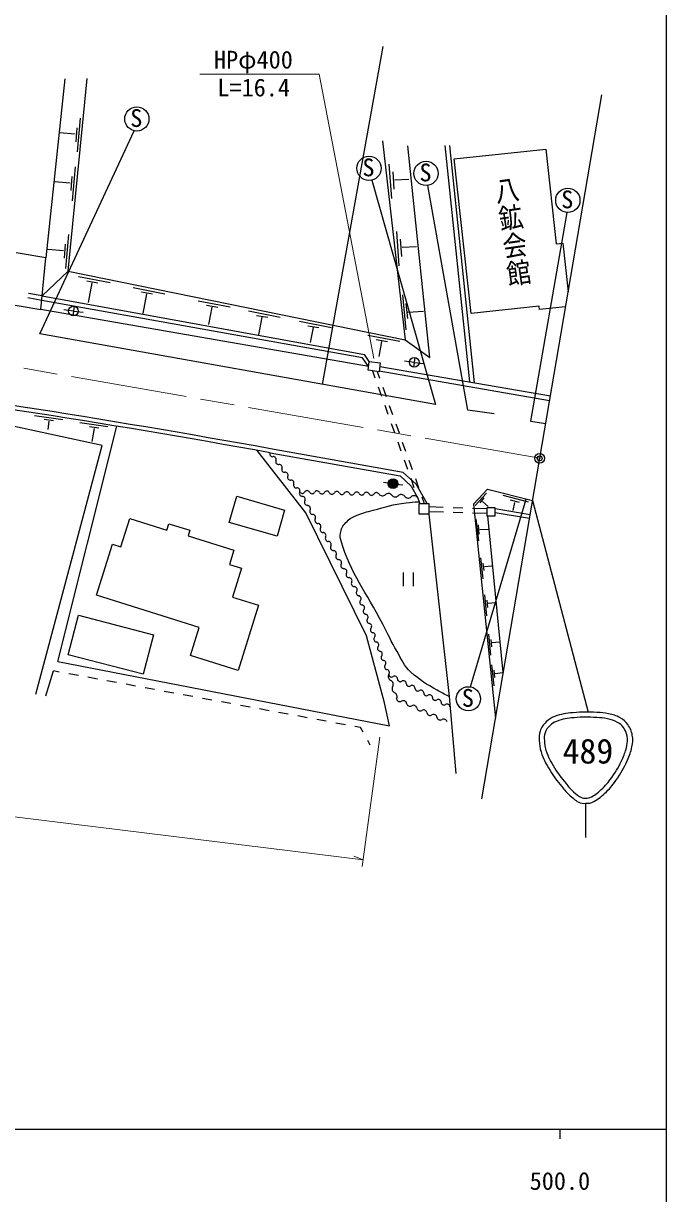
# Model space of a CAD drawing. Units: millimetres, scale not verified. Extents: x 40000 to 680000, y 20000 to 380000.
# Drawn here: x 512680 to 579000, y 198357 to 319063 of the extents above; entities that cross this region are included whole.
import ezdxf
from ezdxf.enums import TextEntityAlignment as Align

# ---------------------------------------------------------------- set-up
doc = ezdxf.new("R2010")
doc.units = ezdxf.units.MM
doc.header["$LTSCALE"] = 1000
doc.header["$PDMODE"] = 32
doc.header["$PDSIZE"] = 500
doc.linetypes.add('CHAIN', pattern=[18.5, 12, -1.5, 3.5, -1.5])
for name, color, linetype, lineweight in [('M-BGD', 7, 'Continuous', 25), ('M-BMK', 2, 'CHAIN', 13), ('M-BMK-SRVR', 3, 'Continuous', 25), ('M-STR-HTXT', 7, 'Continuous', 13), ('M-STR-STRC', 7, 'Continuous', 25), ('M-TTL-BAND', 7, 'Continuous', 25)]:
    doc.layers.add(name, color=color, linetype=linetype, lineweight=lineweight)
doc.layers.add('M-OTRS', color=6, linetype='Continuous')
doc.styles.add('@ＭＳ ゴシック', font='')
doc.styles.add('ＭＳ ゴシック', font='')
doc.styles.get('@ＭＳ ゴシック').set_extended_font_data('@MS Gothic')
doc.styles.get('ＭＳ ゴシック').set_extended_font_data('MS Gothic')

msp = doc.modelspace()

# ---------------------------------------------------------------- linework, layer by layer
at = {"layer": 'M-BGD'}
for p, q in [((516944, 313357), (514986, 294891)), ((517280, 293492), (519261, 313374)), ((518241, 305808), (518557, 309283)), ((514377, 287033), (524090, 307992)), ((518182, 308300), (518073, 306849)), ((518003, 307629), (516403, 307762)), ((549713, 306958), (552037, 286434)), ((554600, 284609), (552323, 306420)), ((556123, 306459), (558663, 282090)), ((559192, 281999), (556664, 306463)), ((557111, 305088), (566562, 306107)), ((566562, 306107), (567616, 296336)), ((517740, 300776), (518055, 304252)), ((550656, 300988), (550393, 304532)), ((558833, 289123), (557111, 305088)), ((517681, 303269), (517572, 301818)), ((550759, 303760), (550892, 301958)), ((550946, 302933), (552421, 303003)), ((517502, 302598), (515902, 302731)), ((548620, 302905), (555176, 279741)), ((558523, 279183), (554365, 302352)), ((568729, 299568), (564972, 278049)), ((517044, 293798), (517360, 297274)), ((551442, 294046), (551179, 297590)), ((472068, 296846), (514494, 289537)), ((516806, 295620), (515207, 295752)), ((516986, 296291), (516877, 294840)), ((551545, 296817), (551678, 295015)), ((551733, 295990), (553207, 296061)), ((567616, 296336), (568302, 296410)), ((568302, 296410), (568846, 291366)), ((514986, 294891), (511949, 295382)), ((514494, 289537), (514986, 294891)), ((514623, 290946), (517280, 293492)), ((517280, 293492), (552037, 286434)), ((518354, 292971), (521642, 292327)), ((519208, 292503), (520363, 292313)), ((519749, 292308), (519372, 290270)), ((514623, 290946), (513219, 291208)), ((514623, 290946), (547843, 284914)), ((523987, 291827), (527275, 291183)), ((524841, 291359), (525996, 291169)), ((525382, 291164), (525005, 289126)), ((552152, 287459), (551796, 291062)), ((514581, 290486), (513125, 290745)), ((547656, 284571), (514581, 290486)), ((517905, 289887), (517776, 288895)), ((530711, 290461), (533999, 289818)), ((531565, 289993), (532719, 289804)), ((532106, 289798), (531772, 287994)), ((552324, 288615), (552164, 290167)), ((565846, 289879), (558833, 289123)), ((565882, 289544), (565846, 289879)), ((568586, 289835), (565882, 289544)), ((548273, 283661), (514494, 289537)), ((517841, 289391), (516849, 289520)), ((517841, 289391), (518832, 289261)), ((535873, 289413), (539162, 288769)), ((536728, 288945), (537882, 288755)), ((537268, 288750), (536934, 286945)), ((552336, 289260), (553943, 289395)), ((541150, 288342), (544438, 287698)), ((542004, 287874), (543158, 287684)), ((542545, 287679), (542259, 286135)), ((555176, 279741), (514377, 287033)), ((548203, 286920), (551492, 286276)), ((549058, 286452), (550212, 286262)), ((549598, 286257), (549313, 284713)), ((552037, 286434), (554600, 284609)), ((548343, 284202), (547843, 284914)), ((548273, 283661), (547656, 284571)), ((548224, 283286), (548343, 284202)), ((548343, 284202), (549479, 284054)), ((549479, 284054), (549359, 283137)), ((549431, 283687), (567019, 280645)), ((552979, 284099), (551987, 284228)), ((553043, 284594), (552914, 283603)), ((552979, 284099), (553970, 283969)), ((549359, 283137), (548224, 283286)), ((548673, 283227), (548929, 282508)), ((549162, 283163), (549406, 282479)), ((566929, 280116), (549367, 283200)), ((549264, 281566), (549599, 280624)), ((549741, 281537), (550076, 280595)), ((520813, 275533), (505574, 278834)), ((549934, 279682), (550269, 278740)), ((550411, 279652), (550746, 278710)), ((561208, 278780), (558523, 279183)), ((513830, 278632), (516732, 278211)), ((514828, 278242), (515796, 278102)), ((515312, 278024), (515195, 277173)), ((518488, 277890), (521390, 277469)), ((550605, 277798), (550940, 276855)), ((551082, 277768), (551417, 276826)), ((564972, 278049), (566533, 277792)), ((516231, 253251), (522299, 277521)), ((519486, 277500), (520454, 277359)), ((519970, 277281), (519722, 275937)), ((513945, 249873), (520813, 275533)), ((551275, 275913), (551610, 274971)), ((551752, 275884), (552087, 274942)), ((541806, 268574), (536787, 275017)), ((538112, 274776), (551536, 272387)), ((551841, 272732), (538171, 275185)), ((551945, 274029), (552281, 273087)), ((552422, 274000), (552758, 273057)), ((550797, 271583), (549803, 271698)), ((552616, 272145), (552951, 271202)), ((553093, 272115), (553428, 271173)), ((550797, 271583), (551790, 271468)), ((560544, 271019), (559093, 269468)), ((560426, 270622), (559264, 269327)), ((560544, 271019), (565177, 269835)), ((562119, 270403), (564733, 269701)), ((533908, 267575), (534687, 270283)), ((534687, 270283), (539610, 268867)), ((553286, 270260), (553542, 269542)), ((553492, 269541), (554486, 269552)), ((553504, 268440), (553492, 269541)), ((553763, 270231), (554007, 269547)), ((554486, 269552), (554498, 268451)), ((554490, 269215), (555978, 269164)), ((558777, 250629), (564521, 270003)), ((559093, 269468), (561355, 247412)), ((560169, 270111), (559760, 269608)), ((560023, 269743), (560609, 269248)), ((562868, 269919), (563789, 269685)), ((563313, 269639), (563141, 268804)), ((522732, 265060), (523649, 267983)), ((523649, 267983), (527476, 266783)), ((539610, 268867), (538831, 266158)), ((548047, 255897), (541806, 268574)), ((554498, 268451), (553504, 268440)), ((554495, 268724), (555980, 268679)), ((556977, 269130), (557977, 269096)), ((556980, 268649), (557980, 268619)), ((558976, 269062), (560465, 269012)), ((558979, 268589), (560465, 268545)), ((560465, 269099), (560465, 268283)), ((561323, 269099), (560465, 269099)), ((560465, 268283), (561323, 268283)), ((562155, 252104), (560572, 268283)), ((561323, 268283), (561323, 269099)), ((561323, 269011), (564931, 268391)), ((561323, 268605), (564866, 268014)), ((527476, 266783), (527685, 267452)), ((527685, 267452), (529841, 266776)), ((529841, 266776), (529659, 266194)), ((538831, 266158), (533908, 267575)), ((559341, 267947), (559590, 265695)), ((559559, 267354), (559653, 266365)), ((559736, 266844), (560589, 266901)), ((529659, 266194), (534373, 264716)), ((520204, 260070), (521855, 265335)), ((521855, 265335), (522732, 265060)), ((534373, 264716), (533917, 263263)), ((533917, 263263), (535164, 262872)), ((559825, 263937), (560051, 261761)), ((560069, 263392), (560139, 262626)), ((535164, 262872), (534227, 259884)), ((551848, 262427), (551848, 261027)), ((552898, 261027), (552898, 262427)), ((560208, 263056), (560978, 263128)), ((530809, 256745), (520204, 260070)), ((534227, 259884), (536924, 259039)), ((560216, 260127), (560442, 257951)), ((560460, 259582), (560530, 258816)), ((536924, 259039), (534812, 252305)), ((560599, 259246), (561369, 259318)), ((517304, 253946), (518365, 258007)), ((518365, 258007), (526093, 255988)), ((526093, 255988), (525032, 251927)), ((529900, 253845), (530809, 256745)), ((549903, 248985), (548047, 255897)), ((560632, 256071), (560858, 253894)), ((560876, 255525), (560946, 254759)), ((561015, 255189), (561785, 255262)), ((525032, 251927), (517304, 253946)), ((534812, 252305), (529900, 253845)), ((516231, 253251), (550416, 246615)), ((560957, 252901), (561183, 250724)), ((561201, 252356), (561271, 251589)), ((514985, 249688), (515792, 252268)), ((516379, 252160), (515792, 252268)), ((518346, 251797), (517362, 251979)), ((520313, 251434), (519329, 251616)), ((522279, 251072), (521296, 251253)), ((561340, 252019), (562110, 252092)), ((524246, 250709), (523263, 250890)), ((526213, 250346), (525230, 250527)), ((528180, 249983), (527196, 250164)), ((530147, 249620), (529163, 249802)), ((532113, 249257), (531130, 249439)), ((534080, 248894), (533097, 249076)), ((536047, 248532), (535064, 248713)), ((550416, 246615), (549903, 248985)), ((538014, 248169), (537030, 248350)), ((539981, 247806), (538997, 247987)), ((541947, 247443), (540964, 247624)), ((543914, 247080), (542931, 247262)), ((545881, 246717), (544898, 246899)), ((547451, 246428), (546864, 246536)), ((547710, 245957), (547451, 246428)), ((548451, 244611), (548192, 245081))]:
    msp.add_line(p, q, dxfattribs=at)
for points in [[(551536, 272387), (552664, 271335), (553325, 270151)], [(554314, 269550), (553167, 271538), (551841, 272732)], [(554498, 268451), (556567, 249626), (557278, 241687)]]:
    msp.add_lwpolyline(points, dxfattribs=at)
for centre, radius in [((524378, 309208), 1250), ((548314, 304117), 1250), ((554195, 303591), 1250), ((568817, 300815), 1250), ((517841, 289391), 500), ((552979, 284099), 500), ((550797, 271583), 500), ((550797, 271583), 400), ((550797, 271583), 300), ((550797, 271583), 200), ((550797, 271583), 100), ((550797, 271583), 20), ((558565, 249397), 1250)]:
    msp.add_circle(centre, radius, dxfattribs=at)
for centre, radius, start, end in [((373948, -623948), 913594, 79.64828, 82.92809), ((353892, -739814), 1031591, 79.70968, 82.61191), ((538375, 274658), 289, 155.80608, 278.41052), ((538460, 274087), 289, 335.80608, 98.41052), ((538986, 273850), 289, 155.80608, 278.41052), ((539071, 273279), 289, 335.80608, 98.41052), ((539597, 273043), 289, 155.80608, 278.41052), ((539681, 272472), 289, 335.80608, 98.41052), ((540208, 272235), 289, 155.80608, 278.41052), ((540292, 271664), 289, 335.80608, 98.41052), ((540819, 271428), 289, 155.80608, 278.41052), ((540903, 270857), 289, 335.80608, 98.41052), ((541444, 270588), 315, 151.55466, 268.30978), ((541426, 270874), 293, 207.61188, 329.19219), ((541929, 270574), 293, 27.61188, 149.19219), ((542448, 270846), 293, 207.61188, 329.19219), ((542952, 270546), 293, 27.61188, 149.19219), ((543471, 270817), 293, 207.61188, 329.19219), ((543974, 270517), 293, 27.61188, 149.19219), ((544493, 270789), 293, 207.61188, 329.19219), ((544997, 270489), 293, 27.61188, 149.19219), ((545516, 270760), 293, 207.61188, 329.19219), ((546019, 270460), 293, 27.61188, 149.19219), ((546538, 270732), 293, 207.61188, 329.19219), ((547042, 270432), 293, 27.61188, 149.19219), ((547561, 270703), 293, 207.61188, 329.19219), ((548064, 270403), 293, 27.61188, 149.19219), ((548583, 270675), 293, 207.61188, 329.19219), ((549087, 270375), 293, 27.61188, 149.19219), ((549702, 270773), 442, 216.44648, 313.70224), ((550313, 270134), 442, 36.44648, 133.70224), ((551025, 270659), 442, 216.44648, 313.70224), ((551636, 270020), 442, 36.44648, 133.70224), ((541425, 269958), 315, 331.55466, 88.30978), ((541980, 269658), 315, 151.55466, 268.30978), ((541961, 269027), 315, 331.55466, 88.30978), ((552348, 270545), 442, 216.44648, 313.70224), ((552960, 269906), 442, 36.44648, 133.70224), ((542515, 268727), 315, 151.55466, 268.30978), ((542497, 268096), 315, 331.55466, 88.30978), ((543051, 267796), 315, 151.55466, 268.30978), ((543033, 267166), 315, 331.55466, 88.30978), ((543587, 266865), 315, 151.55466, 268.30978), ((543569, 266235), 315, 331.55466, 88.30978), ((544123, 265934), 315, 151.55466, 268.30978), ((544105, 265304), 315, 331.55466, 88.30978), ((544659, 265004), 315, 151.55466, 268.30978), ((544641, 264373), 315, 331.55466, 88.30978), ((545195, 264073), 315, 151.55466, 268.30978), ((545177, 263442), 315, 331.55466, 88.30978), ((545731, 263142), 315, 151.55466, 268.30978), ((545712, 262512), 315, 331.55466, 88.30978), ((546267, 262211), 315, 151.55466, 268.30978), ((546248, 261581), 315, 331.55466, 88.30978), ((546803, 261280), 315, 151.55466, 268.30978), ((546784, 260650), 315, 331.55466, 88.30978), ((547285, 260313), 292, 140.08033, 261.9357), ((547204, 259735), 292, 320.08033, 81.9357), ((547651, 259360), 292, 140.08033, 261.9357), ((547569, 258783), 292, 320.08033, 81.9357), ((548017, 258408), 292, 140.08033, 261.9357), ((547935, 257830), 292, 320.08033, 81.9357), ((548382, 257456), 292, 140.08033, 261.9357), ((548301, 256878), 292, 320.08033, 81.9357), ((548748, 256504), 292, 140.08033, 261.9357), ((548666, 255926), 292, 320.08033, 81.9357), ((549114, 255551), 292, 140.08033, 261.9357), ((549032, 254973), 292, 320.08033, 81.9357), ((549480, 254599), 292, 140.08033, 261.9357), ((549398, 254021), 292, 320.08033, 81.9357), ((549845, 253647), 292, 140.08033, 261.9357), ((549763, 253069), 292, 320.08033, 81.9357), ((550211, 252694), 292, 140.08033, 261.9357), ((550129, 252117), 292, 320.08033, 81.9357), ((550734, 251701), 445, 149.05306, 246.02649), ((550645, 251935), 293, 181.04508, 302.70841), ((550373, 250888), 445, 329.05306, 66.02649), ((550962, 251442), 293, 1.04508, 122.70841), ((551547, 251453), 293, 181.04508, 302.70841), ((551863, 250961), 293, 1.04508, 122.70841), ((551136, 250430), 445, 149.05306, 246.02649), ((550774, 249617), 445, 329.05306, 66.02649), ((552448, 250971), 293, 181.04508, 302.70841), ((552764, 250479), 293, 1.04508, 122.70841), ((553350, 250490), 293, 181.04508, 302.70841), ((553666, 249997), 293, 1.04508, 122.70841), ((554251, 250008), 293, 181.04508, 302.70841), ((551499, 249451), 348, 190.25875, 300.85334), ((551856, 248853), 348, 10.25875, 120.85334), ((552541, 248977), 348, 190.25875, 300.85334), ((552899, 248379), 348, 10.25875, 120.85334), ((554567, 249515), 293, 1.04508, 122.70841), ((555152, 249526), 293, 181.04508, 302.70841), ((555468, 249034), 293, 1.04508, 122.70841), ((556054, 249044), 293, 181.04508, 302.70841), ((556370, 248552), 293, 1.04508, 122.70841), ((553584, 248503), 348, 190.25875, 300.85334), ((553941, 247905), 348, 10.25875, 120.85334), ((554627, 248029), 348, 190.25875, 300.85334), ((554984, 247431), 348, 10.25875, 120.85334), ((555669, 247555), 348, 190.25875, 300.85334), ((556027, 246957), 348, 10.25875, 120.85334)]:
    msp.add_arc(centre, radius, start, end, dxfattribs=at)
msp.add_open_spline([(556567, 249626), (555983, 249915), (555819, 250013), (555350, 250281), (554234, 250919), (553585, 251276), (552635, 252142), (551895, 252816), (551711, 253406), (551207, 254271), (550582, 255346), (550301, 255986), (549733, 257092), (548002, 260464), (546497, 262148), (545408, 265779), (545299, 266144), (545368, 266381), (545447, 266754), (545552, 267247), (545829, 267454), (546181, 267815), (546448, 268090), (546679, 268156), (547031, 268307), (547674, 268583), (548064, 268662), (548740, 268845), (550052, 269201), (550786, 269446), (552136, 269602), (552659, 269662), (552850, 269690), (553480, 269716)], degree=3, knots=[0, 0, 0, 0, 1, 1, 1, 2, 2, 2, 3, 3, 3, 4, 4, 4, 5, 5, 5, 6, 6, 6, 7, 7, 7, 8, 8, 8, 9, 9, 9, 10, 10, 10, 11, 11, 11, 11], dxfattribs=at)
msp.add_point((550797, 271583), dxfattribs=at)
at = {"layer": 'M-BMK'}
msp.add_line((565921, 274201), (467214, 291437), dxfattribs=at)
at = {"layer": 'M-BMK-SRVR'}
for p, q in [((565921, 274201), (572309, 311680)), ((559933, 239068), (565921, 274201))]:
    msp.add_line(p, q, dxfattribs=at)
msp.add_circle((565921, 274201), 500, dxfattribs=at)
msp.add_point((565921, 274201), dxfattribs=at)
at = {"layer": 'M-OTRS'}
msp.add_point((565921, 274201), dxfattribs=at)
at = {"layer": 'M-STR-HTXT'}
for p, q in [((530862, 313824), (543184, 313824)), ((543184, 313824), (548821, 284501)), ((356249, 256409), (547710, 232775)), ((547617, 232103), (549447, 245453)), ((547710, 232775), (546750, 233163))]:
    msp.add_line(p, q, dxfattribs=at)
at = {"layer": 'M-STR-STRC'}
for p, q in [((549736, 316693), (543482, 281831)), ((565177, 269835), (570927, 248032)), ((570661, 235078), (570661, 238616))]:
    msp.add_line(p, q, dxfattribs=at)
for points in [[(569359, 247960), (570314, 248063), (570859, 248034), (571818, 247986), (572285, 247963), (572552, 247957), (573008, 247854), (573499, 247743), (573791, 247686), (574225, 247431), (574571, 247227), (574757, 247070), (574991, 246743), (575266, 246360), (575383, 246097), (575467, 245633), (575551, 245175), (575498, 244901), (575414, 244443), (575313, 243887), (575194, 243585), (574965, 243068), (574585, 242209), (574317, 241746), (573775, 240979), (573374, 240411), (573128, 240097), (572612, 239631), (572144, 239208), (571872, 238946), (571290, 238705), (571125, 238637), (571018, 238635), (570840, 238626), (570550, 238611), (570373, 238583), (570100, 238679), (569638, 238841), (569438, 239071), (569068, 239393), (568688, 239724), (568515, 239954), (568196, 240345), (567685, 240968), (567393, 241319), (566980, 242010), (566550, 242728), (566305, 243143), (566054, 243941), (565919, 244370), (565887, 244628), (565869, 245078), (565854, 245461), (565823, 245694), (565948, 246056), (566095, 246478), (566264, 246695), (566583, 247008), (566872, 247290), (567081, 247411), (567456, 247563), (568159, 247849), (568604, 247878), (569359, 247960)], [(569467, 247443), (570370, 247539), (570885, 247505), (571792, 247458), (572223, 247435), (572470, 247431), (572891, 247336), (573318, 247239), (573573, 247189), (573951, 246967), (574222, 246807), (574368, 246684), (574552, 246428), (574773, 246120), (574866, 245909), (574934, 245536), (575004, 245152), (574960, 244922), (574890, 244539), (574797, 244031), (574688, 243755), (574479, 243283), (574116, 242462), (573859, 242019), (573341, 241285), (572967, 240754), (572737, 240461), (572255, 240026), (571840, 239651), (571599, 239419), (571082, 239205), (570984, 239164), (570919, 239163), (570813, 239157), (570605, 239147), (570478, 239126), (570281, 239195), (569894, 239332), (569727, 239524), (569418, 239793), (569064, 240102), (568903, 240316), (568605, 240680), (568114, 241279), (567833, 241617), (567435, 242283), (567031, 242958), (566799, 243349), (566563, 244100), (566445, 244477), (566417, 244704), (566401, 245099), (566388, 245404), (566364, 245589), (566464, 245877), (566579, 246207), (566711, 246377), (566961, 246622), (567191, 246848), (567359, 246944), (567658, 247066), (568326, 247337), (568749, 247366), (569467, 247443)]]:
    msp.add_open_spline(points, degree=3, knots=[0, 0, 0, 0, 1, 1, 1, 2, 2, 2, 3, 3, 3, 4, 4, 4, 5, 5, 5, 6, 6, 6, 7, 7, 7, 8, 8, 8, 9, 9, 9, 10, 10, 10, 11, 11, 11, 12, 12, 12, 13, 13, 13, 14, 14, 14, 15, 15, 15, 16, 16, 16, 17, 17, 17, 18, 18, 18, 19, 19, 19, 20, 20, 20, 21, 21, 21, 21], dxfattribs=at)
at = {"layer": 'M-TTL-BAND'}
for p, q in [((579000, 20000), (579000, 370000)), ((40000, 205000), (579000, 205000)), ((568000, 205000), (568000, 204000))]:
    msp.add_line(p, q, dxfattribs=at)

# ---------------------------------------------------------------- texts
at = {"layer": 'M-BGD', "style": 'ＭＳ ゴシック'}
for p in [(523699, 307834), (547636, 302744), (553516, 302217), (568138, 299442), (557886, 248023)]:
    msp.add_text('S', height=1833, dxfattribs=at).set_placement(p, align=Align.BOTTOM_LEFT)
at = {"layer": 'M-BGD', "style": '@ＭＳ ゴシック', "width": 1.15}
msp.add_text('八鉱会館', height=1833, rotation=278.13, dxfattribs=at).set_placement((560839, 303097), align=Align.BOTTOM_LEFT)
at = {"layer": 'M-STR-HTXT', "style": 'ＭＳ ゴシック'}
for s, p in [('HPφ400', (532333, 313856)), ('L=16.4', (532685, 310984))]:
    msp.add_text(s, height=1833, dxfattribs=at).set_placement(p, align=Align.BOTTOM_LEFT)
at = {"layer": 'M-STR-STRC', "style": 'ＭＳ ゴシック'}
msp.add_text('489', height=2566, dxfattribs=at).set_placement((568269, 241950), align=Align.BOTTOM_LEFT)
at = {"layer": 'M-TTL-BAND', "style": 'ＭＳ ゴシック'}
msp.add_text('500.0', height=1833, dxfattribs=at).set_placement((568000, 198195), align=Align.BOTTOM_CENTER)

doc.saveas('drawing.dxf')
